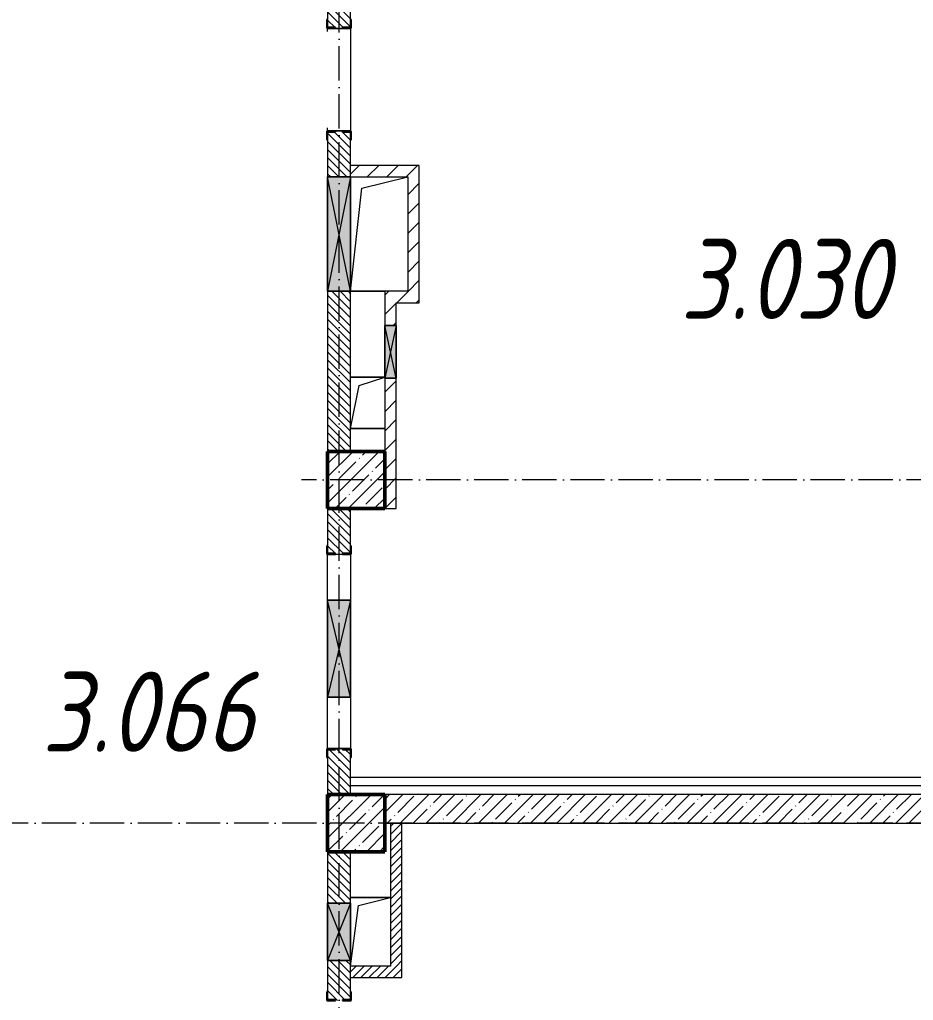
# Model space of a CAD drawing. Header units: millimetres. Extents: x -12989 to 629078, y -109036 to 555275.
# Drawn here: x 374327 to 382143, y -72082 to -63507 of the extents above; entities that cross this region are included whole.
import ezdxf

# ---------------------------------------------------------------- set-up
doc = ezdxf.new("R2010")
doc.units = ezdxf.units.MM
doc.linetypes.add('50_200_ШТРИХ_1Т_ш5_п1_п1_', pattern=[700, 500, -100, 0, -100])
for name, color, linetype, lineweight in [('4 -стяжа', 7, 'Continuous', 30), ('A-DETL-____-OTLN-4', 7, 'Continuous', 18), ('A-DETL-GENF-OTLN', 7, 'Continuous', 9), ('A-FLOR-____-OTLN', 7, 'Continuous', 9), ('A-GENM-____-MCUT', 7, 'Continuous', 25), ('A-GENM-____-OTLN', 7, 'Continuous', 9), ('A-GENM-____-OTLN-1', 7, 'Continuous', 25), ('A-GLAZ-____-OTLN', 7, 'Continuous', 9), ('A-WALL-____-MCUT-1', 7, 'Continuous', 9), ('A-WALL-____-MCUT-3', 7, 'Continuous', 9), ('A-WALL-____-PATT-1', 7, 'Continuous', 9), ('A-WALL-FNSH-MCUT-1', 7, 'Continuous', 9), ('I-WALL-____-OTLN', 7, 'Continuous', 9), ('S-COLS-____-MCUT', 7, 'Continuous', 50), ('S-COLS-____-OTLN', 7, 'Continuous', 9), ('S-GRID-____-OTLN-1', 7, '50_200_ШТРИХ_1Т_ш5_п1_п1_', 9), ('Марки помещений', 7, 'Continuous', 9)]:
    doc.layers.add(name, color=color, linetype=linetype, lineweight=lineweight)
doc.layers.get('4 -стяжа').off()
doc.styles.add('ISOCPEUR_I_2', font='isocpeui.ttf', dxfattribs={"width": 0.85, "height": 2.3})
pattern_1 = [(45, (283770.71, -86863.46), (-84.85281, 84.85281), [])]
pattern_2 = [(135, (283770.707, -86863.456), (-35.35534, -35.35534), [])]
pattern_3 = [(45, (283770.707, -86863.456), (-35.35534, 35.35534), [])]

# ---------------------------------------------------------------- blocks, each defined once
blk = doc.blocks.new('BSC_Колонна _Прямоугольная - 500х500-V30-АР1_План отверстий 3 этажа в осях 1-64_А-ГГ')
at = {"layer": 'S-COLS-____-OTLN'}
h = blk.add_hatch(dxfattribs=at)
h.set_pattern_fill('FP_67', color=256, style=0, pattern_type=2)
h.set_pattern_definition([(45, (-93500, -16331.04), (-114.04925, 114.04925), []), (45, (-93385.95, -16331.04), (-114.04925, 114.04925), [201.613, -40.323, 3.353, -36.97])])
h.paths.add_polyline_path([(-250, -250), (250, -250), (250, 250), (-250, 250)], flags=0)
at = {"layer": 'S-COLS-____-MCUT'}
for p, q in [((250, 250), (-250, 250)), ((-250, 250), (-250, -250)), ((250, -250), (250, 250)), ((-250, -250), (250, -250))]:
    blk.add_line(p, q, dxfattribs=at)
blk = doc.blocks.new('BSC_Колонна _Прямоугольная - 500х500-V38-АР1_План отверстий 3 этажа в осях 1-64_А-ГГ')
at = {"layer": 'S-COLS-____-OTLN'}
h = blk.add_hatch(dxfattribs=at)
h.set_pattern_fill('FP_75', color=256, style=0, pattern_type=2)
h.set_pattern_definition([(45, (-93500, -19331.04), (-114.04925, 114.04925), []), (45, (-93385.95, -19331.04), (-114.04925, 114.04925), [201.613, -40.323, 3.353, -36.97])])
h.paths.add_polyline_path([(-250, -250), (250, -250), (250, 250), (-250, 250)], flags=0)
at = {"layer": 'S-COLS-____-MCUT'}
for p, q in [((250, 250), (-250, 250)), ((-250, 250), (-250, -250)), ((250, -250), (250, 250)), ((-250, -250), (250, -250))]:
    blk.add_line(p, q, dxfattribs=at)
blk = doc.blocks.new('АР_Перемычка - АР_Перемычка-28586037-АР1_План отверстий 3 этажа в осях 1-64_А-ГГ')
at = {"layer": 'A-GENM-____-OTLN'}
blk.add_line((-250, -100), (-243, -100), dxfattribs=at)
blk = doc.blocks.new('154_Стойка_СКБ_Уголок - СМ-2480_200-28346303-АР1_План отверстий 3 этажа в осях 1-64_А-ГГ')
at = {"layer": 'A-GENM-____-MCUT'}
for p, q in [((125, 156), (125, 81)), ((200, 156), (125, 156)), ((131, 81), (131, 150)), ((131, 150), (200, 150)), ((200, 150), (200, 156)), ((125, 81), (131, 81)), ((131, 19), (125, 19)), ((125, 19), (125, -56)), ((131, -50), (131, 19)), ((125, -56), (200, -56)), ((200, -50), (131, -50)), ((200, -56), (200, -50))]:
    blk.add_line(p, q, dxfattribs=at)
blk = doc.blocks.new('Стойка_Влож_Полоса боковая - Полоса-28213942-АР1_План отверстий 3 этажа в осях 1-64_А-ГГ')
at = {"layer": 'A-GENM-____-OTLN'}
for p, q in [((-5, 60), (0, 60)), ((-5, -60), (-5, 60)), ((0, 31), (0, -31)), ((0, -60), (-5, -60))]:
    blk.add_line(p, q, dxfattribs=at)
blk = doc.blocks.new('Фахверк_СКБ_Уголок - 200_3960-28268576-АР1_План отверстий 3 этажа в осях 1-64_А-ГГ')
at = {"layer": 'A-GENM-____-MCUT'}
for p, q in [((200, 156), (125, 156)), ((125, 156), (125, 81)), ((131, 81), (131, 150)), ((131, 150), (200, 150)), ((200, 150), (200, 156)), ((125, 81), (131, 81)), ((131, 19), (125, 19)), ((125, 19), (125, -56)), ((131, -50), (131, 19)), ((125, -56), (200, -56)), ((200, -50), (131, -50)), ((200, -56), (200, -50))]:
    blk.add_line(p, q, dxfattribs=at)
blk = doc.blocks.new('AR_Отверстие прямоугольное _в плите_ - AR_Отверстие прямоугольное _в плите_-V187-АР1_План отверстий 3 этажа в осях 1-64_А-ГГ')
at = {"layer": 'A-GENM-____-OTLN'}
for p, q in [((150, 225), (-150, 225)), ((-75, 150), (150, 225)), ((-150, -225), (-75, 150)), ((-150, -225), (150, -225))]:
    blk.add_line(p, q, dxfattribs=at)
blk = doc.blocks.new('AR_Отверстие прямоугольное _в плите_ - AR_Отверстие прямоугольное _в плите_-V188-АР1_План отверстий 3 этажа в осях 1-64_А-ГГ')
at = {"layer": 'A-GENM-____-OTLN'}
for p, q in [((175, 300), (-175, 300)), ((-105, 230), (175, 300)), ((-175, -300), (-105, 230))]:
    blk.add_line(p, q, dxfattribs=at)
blk = doc.blocks.new('AR_Отверстие прямоугольное _в плите_ - AR_Отверстие прямоугольное _в плите_-30552728-АР1_План отверстий 3 этажа в осях 1-64_А-ГГ')
at = {"layer": 'A-GENM-____-OTLN'}
for p, q in [((-150, 400), (250, 500)), ((-250, -500), (-150, 400)), ((-250, -500), (50, -500))]:
    blk.add_line(p, q, dxfattribs=at)
blk = doc.blocks.new('AR_Отверстие прямоугольное _в стене__БезПР - AR_Отверстие прямоугольное _в стене__БезПР-36899064-АР1_План отверстий 3 этажа в осях 1-64_А-ГГ')
at = {"layer": 'A-GLAZ-____-OTLN'}
blk.add_hatch(color=256, dxfattribs=at).paths.add_polyline_path([(500, 100), (-500, 100), (-500, -100), (500, -100)], flags=0)
at = {"layer": 'A-DETL-GENF-OTLN'}
for p, q in [((-500, -100), (-500, 100)), ((-500, 100), (500, 100)), ((500, 100), (-500, -100)), ((-500, 100), (500, -100)), ((500, 100), (-500, 100)), ((-500, 100), (-500, -100)), ((500, 100), (500, -100)), ((500, -100), (500, 100)), ((500, -100), (-500, -100)), ((-500, -100), (500, -100))]:
    blk.add_line(p, q, dxfattribs=at)
at = {"layer": 'A-GLAZ-____-OTLN'}
blk.add_line((500, 100), (-500, 100), dxfattribs=at)
blk = doc.blocks.new('AR_Отверстие прямоугольное _в стене_ - AR_Отверстие прямоугольное _в стене__ОВ-36961020-АР1_План отверстий 3 этажа в осях 1-64_А-ГГ')
at = {"layer": 'A-GLAZ-____-OTLN'}
blk.add_hatch(color=256, dxfattribs=at).paths.add_polyline_path([(230, -50), (230, 50), (-230, 50), (-230, -50)], flags=0)
at = {"layer": 'A-DETL-GENF-OTLN'}
for p, q in [((-230, -50), (-230, 50)), ((-230, 50), (230, 50)), ((230, 50), (-230, -50)), ((-230, 50), (230, -50)), ((230, 50), (-230, 50)), ((-230, 50), (-230, -50)), ((230, 50), (230, -50)), ((230, -50), (230, 50)), ((230, -50), (-230, -50)), ((-230, -50), (230, -50))]:
    blk.add_line(p, q, dxfattribs=at)
blk = doc.blocks.new('AR_Отверстие прямоугольное _в стене_ - AR_Отверстие прямоугольное _в стене__ОВ-36949509-АР1_План отверстий 3 этажа в осях 1-64_А-ГГ')
at = {"layer": 'A-GLAZ-____-OTLN'}
blk.add_hatch(color=256, dxfattribs=at).paths.add_polyline_path([(250, -100), (250, 100), (-250, 100), (-250, -100)], flags=0)
at = {"layer": 'A-DETL-GENF-OTLN'}
for p, q in [((-250, -100), (-250, 100)), ((-250, 100), (250, 100)), ((250, 100), (-250, -100)), ((-250, 100), (250, -100)), ((250, 100), (-250, 100)), ((-250, 100), (-250, -100)), ((250, 100), (250, -100)), ((250, -100), (250, 100)), ((250, -100), (-250, -100)), ((-250, -100), (250, -100))]:
    blk.add_line(p, q, dxfattribs=at)
blk = doc.blocks.new('AR_Отверстие прямоугольное _в стене_ - AR_Отверстие прямоугольное _в стене__ОВ-36927705-АР1_План отверстий 3 этажа в осях 1-64_А-ГГ')
at = {"layer": 'A-GLAZ-____-OTLN'}
blk.add_hatch(color=256, dxfattribs=at).paths.add_polyline_path([(-425, 100), (-425, -100), (425, -100), (425, 100)], flags=0)
at = {"layer": 'A-DETL-GENF-OTLN'}
for p, q in [((-425, -100), (-425, 100)), ((-425, 100), (425, 100)), ((425, 100), (-425, -100)), ((-425, 100), (425, -100)), ((425, 100), (-425, 100)), ((-425, 100), (-425, -100)), ((425, 100), (425, -100)), ((425, -100), (425, 100)), ((425, -100), (-425, -100)), ((-425, -100), (425, -100))]:
    blk.add_line(p, q, dxfattribs=at)
blk = doc.blocks.new('3эт')
at = {"layer": 'S-GRID-____-OTLN-1', "color": 251, "ltscale": 0.6, "true_color": 0x636466}
for p, q in [((377120.7, -91346.1), (377120.7, -36982.5)), ((387845.1, -67532.4), (376792, -67532.4)), ((387845.1, -70532.4), (351097.5, -70532.4))]:
    blk.add_line(p, q, dxfattribs=at)

msp = doc.modelspace()

# ---------------------------------------------------------------- hatches: boundary and pattern name
at = {"layer": 'A-WALL-____-PATT-1'}
h = msp.add_hatch(dxfattribs=at)
h.set_pattern_fill('FP_6', color=256, style=0, pattern_type=2)
h.set_pattern_definition(pattern_2)
h.paths.add_polyline_path([(377020.7074, -67282.4142), (377220.7074, -67282.4142), (377220.7074, -65882.4142), (377020.7074, -65882.4142)], flags=0)
h.paths.add_polyline_path([(377020.7074, -64882.4142), (377220.7074, -64882.4142), (377220.7074, -64488.4142), (377151.7074, -64488.4142), (377151.7074, -64482.4142), (377089.7074, -64482.4142), (377089.7074, -64488.4142), (377020.7074, -64488.4142), (377020.7074, -64557.4142)], flags=0)
h.paths.add_polyline_path([(377151.7074, -63582.4142), (377151.7074, -63576.4142), (377220.7074, -63576.4142), (377220.7074, -62582.4142), (377020.7074, -62582.4142), (377020.7074, -63576.4142), (377089.7074, -63576.4142), (377089.7074, -63582.4142)], flags=0)
h.paths.add_polyline_path([(377065.1519, -62182.4142), (377220.7074, -62182.4142), (377220.7074, -62082.4142), (377020.7074, -62082.4142), (377020.7074, -62182.4142)], flags=0)
h.paths.add_polyline_path([(377220.7074, -61882.4142), (377220.7074, -61782.4142), (377020.7074, -61782.4142), (377020.7074, -61882.4142), (377031.8185, -61882.4142)], flags=0)
h = msp.add_hatch(dxfattribs=at)
h.set_pattern_fill('FP_4', color=256, style=0, pattern_type=2)
h.set_pattern_definition(pattern_1)
h.paths.add_polyline_path([(377720.7074, -64882.4142), (377820.7074, -64882.4142), (377820.7074, -64782.4142), (377220.7074, -64782.4142), (377220.7074, -64882.4142), (377432.6378, -64882.4142)], flags=0)
h = msp.add_hatch(dxfattribs=at)
h.set_pattern_fill('FP_4', color=256, style=0, pattern_type=2)
h.set_pattern_definition(pattern_1)
h.paths.add_polyline_path([(377820.7074, -65982.4142), (377820.7074, -64882.4142), (377720.7074, -64882.4142), (377720.7074, -65982.4142)], flags=0)
h = msp.add_hatch(dxfattribs=at)
h.set_pattern_fill('FP_4', color=256, style=0, pattern_type=2)
h.set_pattern_definition(pattern_1)
h.paths.add_polyline_path([(377620.7074, -65982.4142), (377720.7074, -65982.4142), (377720.7074, -65882.4142), (377520.7074, -65882.4142), (377520.7074, -65982.4142)], flags=0)
h = msp.add_hatch(dxfattribs=at)
h.set_pattern_fill('FP_4', color=256, style=0, pattern_type=2)
h.set_pattern_definition(pattern_1)
h.paths.add_polyline_path([(377620.7074, -67782.4142), (377620.7074, -66642.4142), (377520.7074, -66642.4142), (377520.7074, -67782.4142)], flags=0)
h.paths.add_polyline_path([(377620.7074, -66182.4142), (377620.7074, -65982.4142), (377520.7074, -65982.4142), (377520.7074, -66182.4142)], flags=0)
h = msp.add_hatch(dxfattribs=at)
h.set_pattern_fill('FP_6', color=256, style=0, pattern_type=2)
h.set_pattern_definition(pattern_2)
h.paths.add_polyline_path([(377220.7074, -70282.4142), (377220.7074, -69888.4142), (377151.7074, -69888.4142), (377151.7074, -69882.4142), (377089.7074, -69882.4142), (377089.7074, -69888.4142), (377020.7074, -69888.4142), (377020.7074, -70282.4142), (377180.7074, -70282.4142)], flags=0)
h.paths.add_polyline_path([(377089.7074, -68182.4142), (377151.7074, -68182.4142), (377151.7074, -68176.4142), (377220.7074, -68176.4142), (377220.7074, -67782.4142), (377020.7074, -67782.4142), (377020.7074, -68176.4142), (377089.7074, -68176.4142)], flags=0)
h = msp.add_hatch(dxfattribs=at)
h.set_pattern_fill('FP_38', color=256, style=0, pattern_type=2)
h.set_pattern_definition([(45, (283770.7, -86863.46), (-114.04925, 114.04925), []), (45, (283884.76, -86863.46), (-114.04925, 114.04925), [201.612, -40.322, 3.353, -36.97])])
h.paths.add_polyline_path([(384520.7074, -70532.4142), (384520.7074, -70282.4142), (377520.7074, -70282.4142), (377520.7074, -70532.4142), (384502.4949, -70532.4142)], flags=0)
h = msp.add_hatch(dxfattribs=at)
h.set_pattern_fill('FP_5', color=256, style=0, pattern_type=2)
h.set_pattern_definition(pattern_3)
h.paths.add_polyline_path([(377670.7074, -71782.4142), (377670.7074, -70532.4142), (377570.7074, -70532.4142), (377570.7074, -71782.4142)], flags=0)
h = msp.add_hatch(dxfattribs=at)
h.set_pattern_fill('FP_6', color=256, style=0, pattern_type=2)
h.set_pattern_definition(pattern_2)
h.paths.add_polyline_path([(377220.7074, -76282.4142), (377220.7074, -73888.4142), (377151.7074, -73888.4142), (377151.7074, -73882.4142), (377089.7074, -73882.4142), (377089.7074, -73888.4142), (377020.7074, -73888.4142), (377020.7074, -76282.4142)], flags=0)
h.paths.add_polyline_path([(377089.7074, -72082.4142), (377151.7074, -72082.4142), (377151.7074, -72076.4142), (377220.7074, -72076.4142), (377220.7074, -71732.4142), (377020.7074, -71732.4142), (377021.6305, -72076.4142), (377089.7074, -72076.4142)], flags=0)
h.paths.add_polyline_path([(377220.7074, -71232.4142), (377220.7074, -70782.4142), (377020.7074, -70782.4142), (377020.7074, -71232.4142), (377151.4767, -71232.4142)], flags=0)
h = msp.add_hatch(dxfattribs=at)
h.set_pattern_fill('FP_5', color=256, style=0, pattern_type=2)
h.set_pattern_definition(pattern_3)
h.paths.add_polyline_path([(377220.7074, -71882.4142), (377670.7074, -71882.4142), (377670.7074, -71782.4142), (377220.7074, -71782.4142)], flags=0)

# ---------------------------------------------------------------- linework, layer by layer
at = {"layer": 'A-DETL-____-OTLN-4'}
for p, q in [((384770.7074, -70132.4142), (377220.7074, -70132.4142)), ((384770.7074, -70207.4142), (377220.7074, -70207.4142))]:
    msp.add_line(p, q, dxfattribs=at)
at = {"layer": 'A-FLOR-____-OTLN'}
for p, q in [((377520.7074, -65882.4142), (377220.7074, -65882.4142)), ((377220.7074, -66632.4142), (377520.7074, -66632.4142)), ((377520.7074, -67082.4142), (377220.7074, -67082.4142)), ((377220.7074, -71182.4142), (377570.7074, -71182.4142))]:
    msp.add_line(p, q, dxfattribs=at)
at = {"layer": 'A-WALL-____-MCUT-1'}
for p, q in [((384520.7074, -70282.4142), (377520.7074, -70282.4142)), ((377520.7074, -70532.4142), (384520.7074, -70532.4142))]:
    msp.add_line(p, q, dxfattribs=at)
at = {"layer": 'A-WALL-____-MCUT-3'}
for p, q in [((377020.7074, -62582.4142), (377020.7074, -63507.4142)), ((377220.7074, -63507.4142), (377220.7074, -62582.4142)), ((377020.7074, -64557.4142), (377020.7074, -64882.4142)), ((377220.7074, -64882.4142), (377220.7074, -64557.4142)), ((377020.7074, -65882.4142), (377020.7074, -67282.4142)), ((377220.7074, -67282.4142), (377220.7074, -65882.4142)), ((377020.7074, -67782.4142), (377020.7074, -68107.4142)), ((377220.7074, -68107.4142), (377220.7074, -67782.4142)), ((377089.7074, -68182.4142), (377151.7074, -68182.4142)), ((377020.7074, -69957.4142), (377020.7074, -70282.4142)), ((377220.7074, -70282.4142), (377220.7074, -69957.4142)), ((377020.7074, -70782.4142), (377020.7074, -71232.4142)), ((377220.7074, -71232.4142), (377220.7074, -70782.4142)), ((377020.7074, -71732.4142), (377020.7074, -72007.4142)), ((377220.7074, -72007.4142), (377220.7074, -71732.4142))]:
    msp.add_line(p, q, dxfattribs=at)
at = {"layer": 'A-WALL-FNSH-MCUT-1'}
for p, q in [((377820.7074, -64782.4142), (377220.7074, -64782.4142)), ((377820.7074, -65982.4142), (377820.7074, -64782.4142)), ((377220.7074, -64882.4142), (377720.7074, -64882.4142)), ((377720.7074, -64882.4142), (377720.7074, -65882.4142)), ((377720.7074, -65882.4142), (377520.7074, -65882.4142)), ((377520.7074, -65882.4142), (377520.7074, -66182.4142)), ((377620.7074, -65982.4142), (377820.7074, -65982.4142)), ((377620.7074, -66182.4142), (377620.7074, -65982.4142)), ((377520.7074, -66642.4142), (377520.7074, -67282.4142)), ((377620.7074, -67782.4142), (377620.7074, -66642.4142)), ((377520.7074, -67782.4142), (377620.7074, -67782.4142)), ((377570.7074, -70532.4142), (377570.7074, -71782.4142)), ((377670.7074, -71882.4142), (377670.7074, -70532.4142)), ((377570.7074, -71782.4142), (377220.7074, -71782.4142)), ((377220.7074, -71882.4142), (377670.7074, -71882.4142))]:
    msp.add_line(p, q, dxfattribs=at)
at = {"layer": 'I-WALL-____-OTLN'}
for p, q in [((377020.7074, -63612.4142), (377020.7074, -63582.4142)), ((377220.7074, -63582.4142), (377220.7074, -64482.4142)), ((377020.7074, -64482.4142), (377020.7074, -64452.4142)), ((377020.7074, -68582.4142), (377020.7074, -68182.4142)), ((377220.7074, -68182.4142), (377220.7074, -68582.4142)), ((377020.7074, -69882.4142), (377020.7074, -69432.4142)), ((377220.7074, -69432.4142), (377220.7074, -69882.4142))]:
    msp.add_line(p, q, dxfattribs=at)

# ---------------------------------------------------------------- block references
at = {"layer": '4 -стяжа'}
msp.add_blockref('3эт', (0, 0), dxfattribs=at)
at = {"layer": 'A-GENM-____-OTLN'}
for name, p, rotation in [('Стойка_Влож_Полоса боковая - Полоса-28213942-АР1_План отверстий 3 этажа в осях 1-64_А-ГГ', (377120.7074, -63582.4142), 89.99999999999991), ('Стойка_Влож_Полоса боковая - Полоса-28213942-АР1_План отверстий 3 этажа в осях 1-64_А-ГГ', (377120.7074, -64482.4142), 269.9999999999999), ('АР_Перемычка - АР_Перемычка-28586037-АР1_План отверстий 3 этажа в осях 1-64_А-ГГ', (377120.7074, -64482.4142), 89.9999999999999), ('Стойка_Влож_Полоса боковая - Полоса-28213942-АР1_План отверстий 3 этажа в осях 1-64_А-ГГ', (377120.7074, -69882.4142), 269.9999999999999)]:
    msp.add_blockref(name, p, dxfattribs=dict(at, rotation=rotation))
for name, p in [('AR_Отверстие прямоугольное _в плите_ - AR_Отверстие прямоугольное _в плите_-30552728-АР1_План отверстий 3 этажа в осях 1-64_А-ГГ', (377470.7074, -65382.4142)), ('AR_Отверстие прямоугольное _в плите_ - AR_Отверстие прямоугольное _в плите_-V187-АР1_План отверстий 3 этажа в осях 1-64_А-ГГ', (377370.7074, -66857.4142)), ('AR_Отверстие прямоугольное _в плите_ - AR_Отверстие прямоугольное _в плите_-V188-АР1_План отверстий 3 этажа в осях 1-64_А-ГГ', (377395.7074, -71482.4142))]:
    msp.add_blockref(name, p, dxfattribs=at)
at = {"layer": 'A-GENM-____-OTLN-1'}
for name, p, rotation in [('154_Стойка_СКБ_Уголок - СМ-2480_200-28346303-АР1_План отверстий 3 этажа в осях 1-64_А-ГГ', (377170.7074, -63707.4142), 89.9999999999999), ('154_Стойка_СКБ_Уголок - СМ-2480_200-28346303-АР1_План отверстий 3 этажа в осях 1-64_А-ГГ', (377070.7074, -64357.4142), 269.9999999999999), ('Фахверк_СКБ_Уголок - 200_3960-28268576-АР1_План отверстий 3 этажа в осях 1-64_А-ГГ', (377170.7074, -68307.4142), 89.9999999999999), ('154_Стойка_СКБ_Уголок - СМ-2480_200-28346303-АР1_План отверстий 3 этажа в осях 1-64_А-ГГ', (377070.7074, -69757.4142), 269.9999999999999), ('154_Стойка_СКБ_Уголок - СМ-2480_200-28346303-АР1_План отверстий 3 этажа в осях 1-64_А-ГГ', (377170.7074, -72207.4142), 89.9999999999999)]:
    msp.add_blockref(name, p, dxfattribs=dict(at, rotation=rotation))
at = {"layer": 'A-GLAZ-____-OTLN'}
for name, p, rotation in [('AR_Отверстие прямоугольное _в стене__БезПР - AR_Отверстие прямоугольное _в стене__БезПР-36899064-АР1_План отверстий 3 этажа в осях 1-64_А-ГГ', (377120.7074, -65382.4142), 269.9999999999999), ('AR_Отверстие прямоугольное _в стене_ - AR_Отверстие прямоугольное _в стене__ОВ-36961020-АР1_План отверстий 3 этажа в осях 1-64_А-ГГ', (377570.7074, -66412.4142), 270), ('AR_Отверстие прямоугольное _в стене_ - AR_Отверстие прямоугольное _в стене__ОВ-36927705-АР1_План отверстий 3 этажа в осях 1-64_А-ГГ', (377120.7074, -69007.4142), 269.9999999999999), ('AR_Отверстие прямоугольное _в стене_ - AR_Отверстие прямоугольное _в стене__ОВ-36949509-АР1_План отверстий 3 этажа в осях 1-64_А-ГГ', (377120.7074, -71482.4142), 269.9999999999999)]:
    msp.add_blockref(name, p, dxfattribs=dict(at, rotation=rotation))
at = {"layer": 'S-COLS-____-OTLN'}
for name, p in [('BSC_Колонна _Прямоугольная - 500х500-V38-АР1_План отверстий 3 этажа в осях 1-64_А-ГГ', (377270.7074, -67532.4142)), ('BSC_Колонна _Прямоугольная - 500х500-V30-АР1_План отверстий 3 этажа в осях 1-64_А-ГГ', (377270.7074, -70532.4142))]:
    msp.add_blockref(name, p, dxfattribs=at)

# ---------------------------------------------------------------- texts
at = {"layer": 'Марки помещений', "char_height": 700, "width": 785.65375, "attachment_point": 1, "style": 'ISOCPEUR_I_2'}
for s, insert in [('3.030', (380104.827, -65424.3002)), ('3.066', (374521.7892, -69208.31))]:
    msp.add_mtext(s, dxfattribs=dict(at, insert=insert))

doc.saveas('drawing.dxf')
